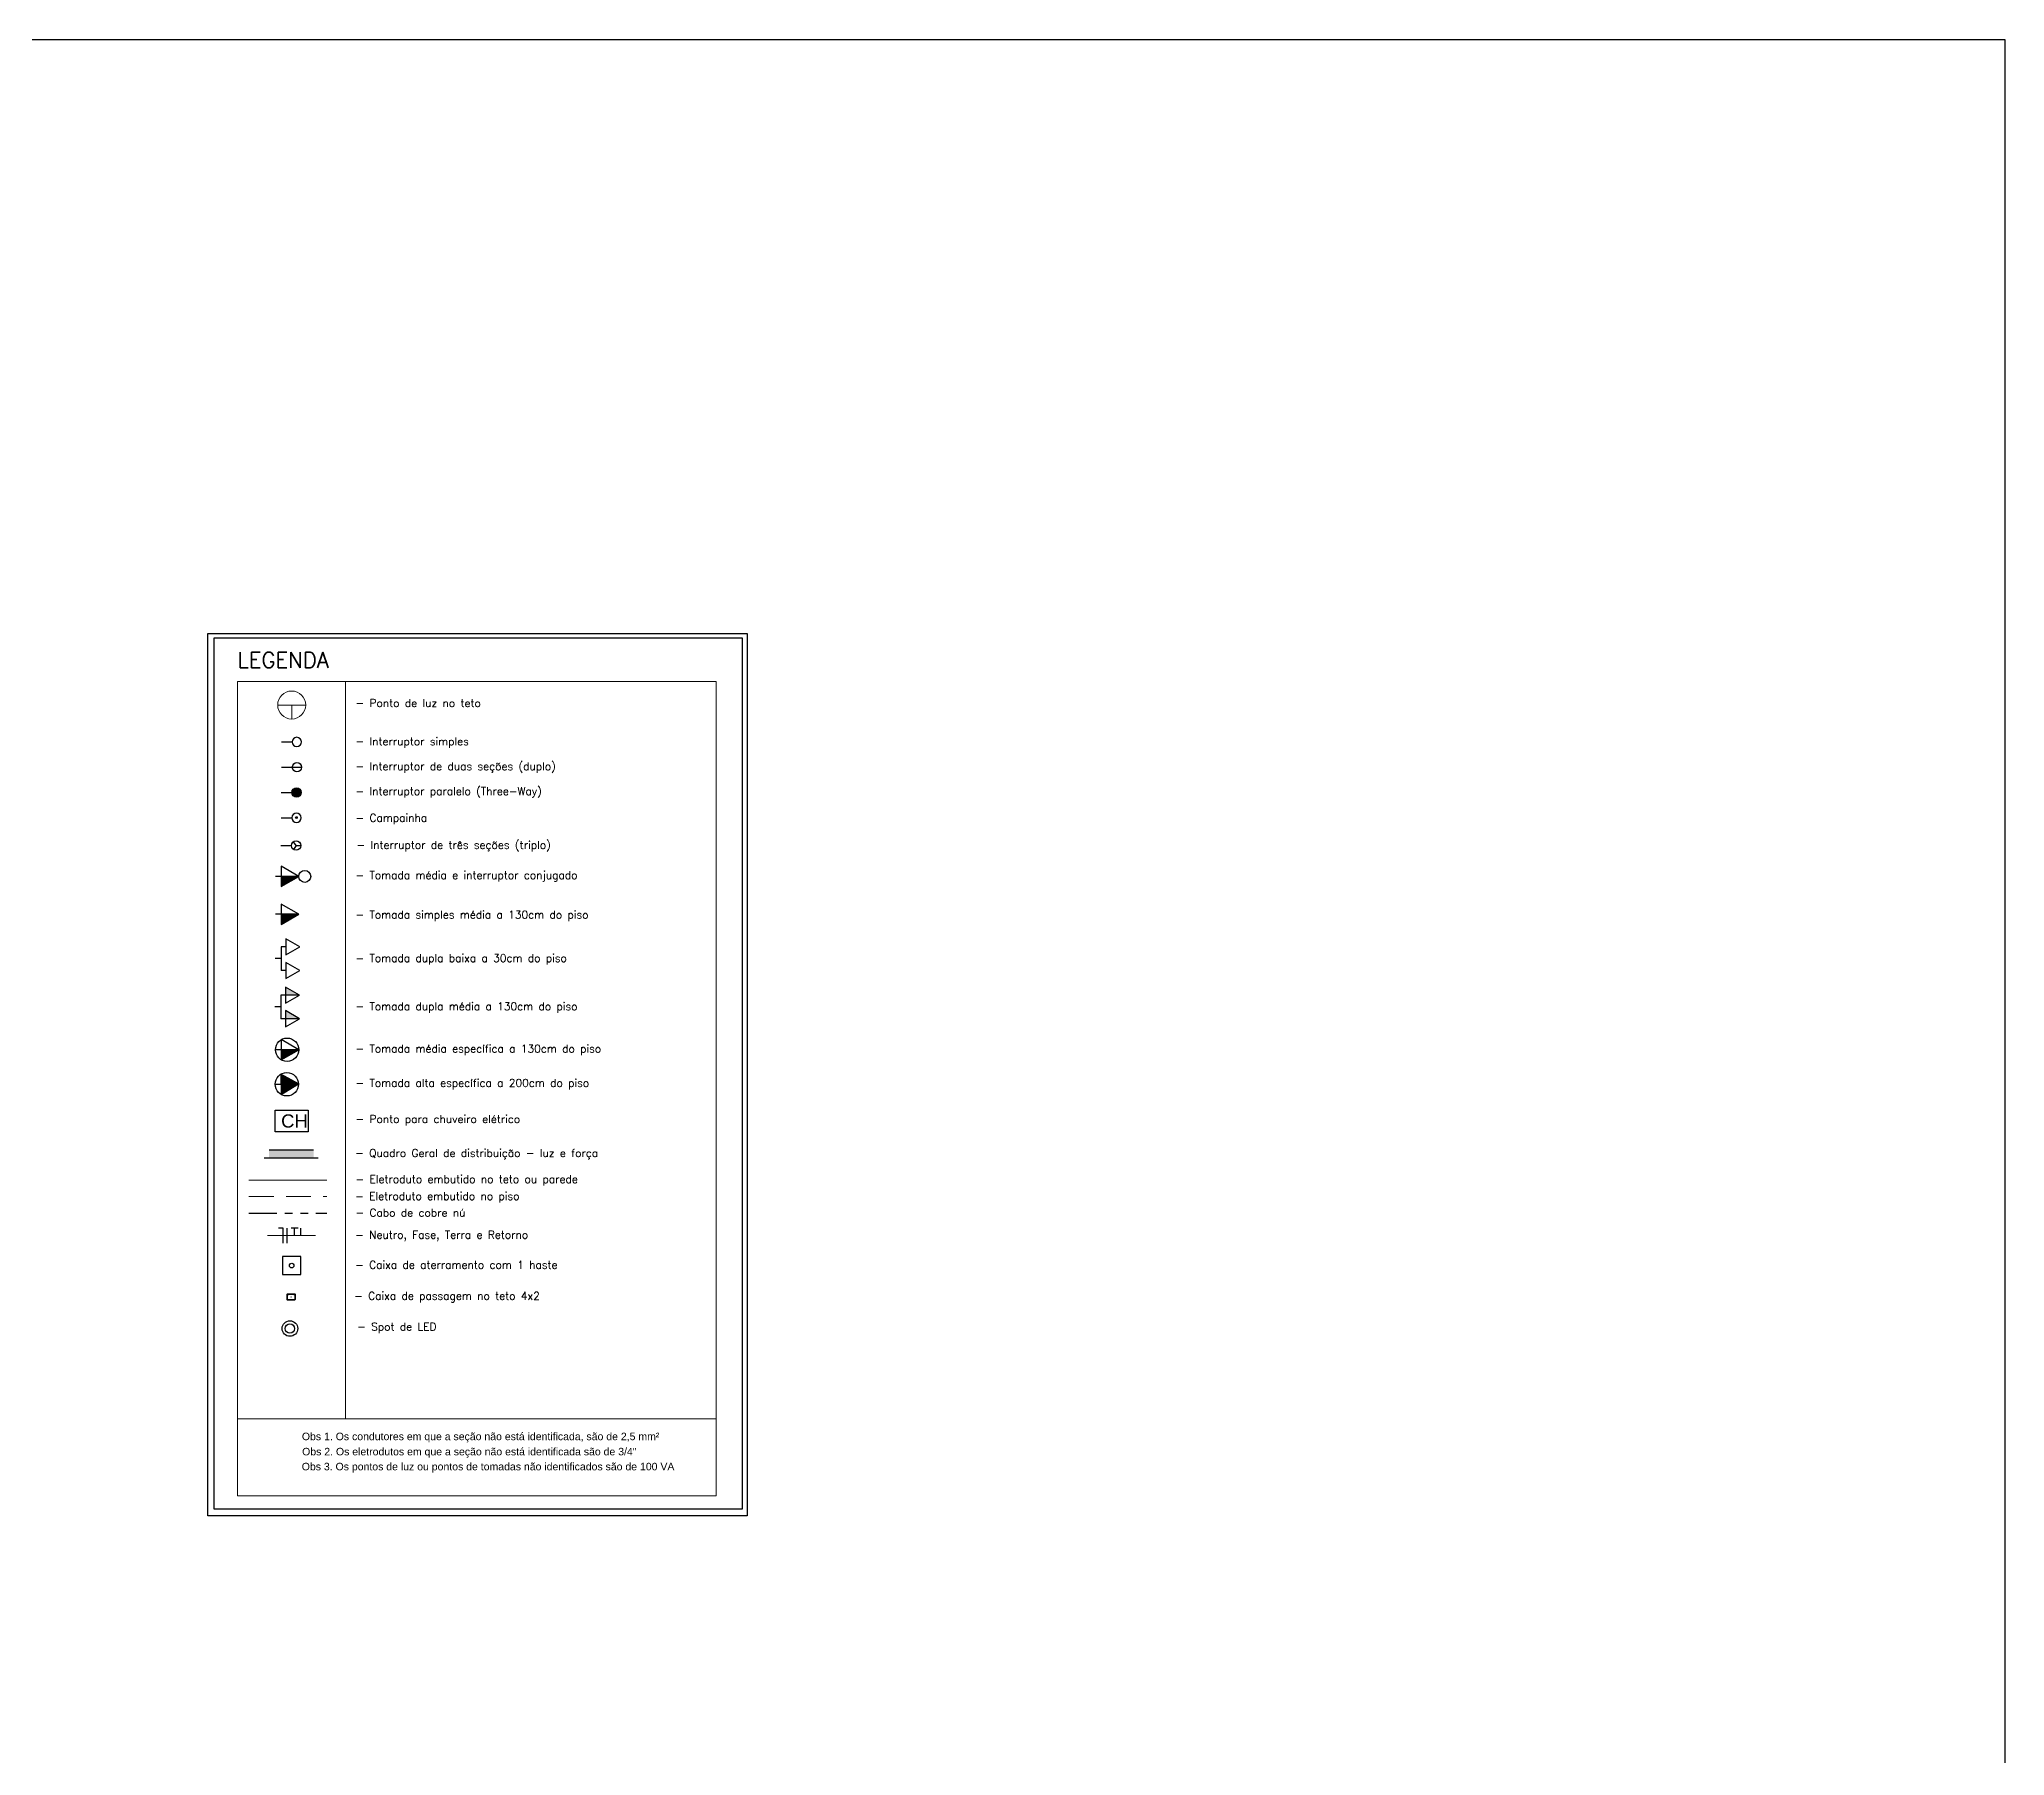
# Model space of a CAD drawing. Header units: millimetres. Extents: x 21 to 236, y 15 to 64.
# Drawn here: x 211.13 to 236.38, y 37.33 to 59.39 of the extents above; entities that cross this region are included whole.
import ezdxf
from ezdxf.enums import TextEntityAlignment as Align

# ---------------------------------------------------------------- set-up
doc = ezdxf.new("R2010")
doc.units = ezdxf.units.MM
for name, pattern in [('ACAD_ISO12W100', [21, 12, -3, 0, -3, 0, -3]), ('DASHED2', [9.525, 6.35, -3.175]), ('ELETRODUTO_TETO', [1000, 1000, 0])]:
    doc.linetypes.add(name, pattern=pattern)
for name, color, linetype in [('C 01 ESPECIFICAÇÕES', 1, 'Continuous'), ('EL - PONTOS DE ILUM', 4, 'Continuous'), ('EL - TOMADAS', 7, 'Continuous'), ('ELETRODUTO', 1, 'Continuous'), ('Iluminação', 7, 'Continuous'), ('LEGENDA_LINHA', 2, 'Continuous'), ('LEGENDA_TEXTO', 4, 'Continuous'), ('LIE-CAIXAS', 3, 'Continuous'), ('LIE-LEGENDA GERAL', 2, 'Continuous'), ('LIE-PTO-LUM', 4, 'Continuous'), ("LIE-TAG'S", 7, 'Continuous'), ('LIE-TXT', 2, 'Continuous'), ('LUMINÁRIAS', 7, 'Continuous'), ('VIEW', 16, 'Continuous')]:
    doc.layers.add(name, color=color, linetype=linetype)
doc.styles.add('ARIAL', font='arial.ttf')
doc.styles.add('ROMANS', font='romans.shx')
doc.styles.get("Standard").update_dxf_attribs({"font": 'arial.ttf'})

# ---------------------------------------------------------------- blocks, each defined once
blk = doc.blocks.new('*U60', base_point=(423.101, 273.899))
at = {"lineweight": 5}
blk.add_circle((423.101, 273.899), 0.1, dxfattribs=at)
blk = doc.blocks.new('interruptor_simples')
at = {"layer": 'EL - TOMADAS'}
blk.add_line((-1003.569, 1386.742), (-1003.569, 1386.879), dxfattribs=at)
blk.add_circle((-1003.569, 1386.939), 0.06, dxfattribs=at)
blk = doc.blocks.new('TUG média')
at = {"layer": 'EL - TOMADAS'}
h = blk.add_hatch(color=256, dxfattribs=at)
h.dxf.hatch_style = 1
h.paths.add_polyline_path([(-996.846, 1391.046), (-996.976, 1391.271), (-996.976, 1391.046)])
blk.add_line((-996.976, 1391.271), (-996.976, 1390.971), dxfattribs=at)
blk.add_lwpolyline([(-996.976, 1391.271), (-997.106, 1391.046), (-996.846, 1391.046)], close=True, dxfattribs=at)
blk = doc.blocks.new('TUG baixa')
at = {"layer": 'EL - TOMADAS'}
blk.add_line((-996.617, 1391.051), (-996.617, 1390.976), dxfattribs=at)
blk.add_lwpolyline([(-996.617, 1391.276), (-996.747, 1391.051), (-996.487, 1391.051)], close=True, dxfattribs=at)
blk = doc.blocks.new('Ponto com 2 tomadas baixa')
at = {"layer": 'EL - TOMADAS'}
for p, q in [((-997.063, 1390.922), (-996.759, 1390.922)), ((-996.911, 1390.922), (-996.911, 1390.847))]:
    blk.add_line(p, q, dxfattribs=at)
at = {"layer": 'EL - TOMADAS', "xscale": 0.8, "yscale": 0.8, "zscale": 0.8}
for p in [(-199.77, 278.141), (-199.466, 278.141)]:
    blk.add_blockref('TUG baixa', p, dxfattribs=at)
blk = doc.blocks.new('tomada_media_dupla')
at = {"layer": 'EL - TOMADAS'}
h = blk.add_hatch(color=256, dxfattribs=at)
h.dxf.hatch_style = 1
h.paths.add_polyline_path([(-991.376, 1386.148), (-991.196, 1386.044), (-991.196, 1386.148)])
h.paths.add_polyline_path([(-991.196, 1385.844), (-991.376, 1385.844), (-991.196, 1385.74)])
for p, q in [((-991.376, 1386.148), (-991.196, 1386.148)), ((-991.136, 1385.844), (-991.136, 1386.148)), ((-991.136, 1385.996), (-991.061, 1385.996)), ((-991.376, 1385.844), (-991.196, 1385.844))]:
    blk.add_line(p, q, dxfattribs=at)
at = {"layer": 'EL - TOMADAS', "xscale": 0.8, "yscale": 0.8, "zscale": 0.8, "rotation": 90}
for p in [(121.645, 2183.442), (121.645, 2183.138)]:
    blk.add_blockref('TUG baixa', p, dxfattribs=at)
blk = doc.blocks.new('TUE média')
at = {"layer": 'EL - TOMADAS'}
h = blk.add_hatch(color=256, dxfattribs=at)
h.dxf.hatch_style = 1
h.paths.add_polyline_path([(-997.939, 1391.03), (-997.939, 1390.9), (-997.714, 1391.03)])
blk.add_line((-997.714, 1391.03), (-998.014, 1391.03), dxfattribs=at)
blk.add_lwpolyline([(-997.714, 1391.03), (-997.939, 1391.16), (-997.939, 1390.9)], close=True, dxfattribs=at)
blk.add_circle((-997.864, 1391.03), 0.15, dxfattribs=at)
blk = doc.blocks.new('TUE alta')
at = {"layer": 'EL - TOMADAS'}
h = blk.add_hatch(color=256, dxfattribs=at)
h.dxf.hatch_style = 1
h.paths.add_polyline_path([(-1002.557, 1390.557), (-1002.687, 1390.332), (-1002.427, 1390.332)])
blk.add_line((-1002.557, 1390.332), (-1002.557, 1390.257), dxfattribs=at)
blk.add_lwpolyline([(-1002.557, 1390.557), (-1002.687, 1390.332), (-1002.427, 1390.332)], close=True, dxfattribs=at)
blk.add_circle((-1002.557, 1390.407), 0.15, dxfattribs=at)
blk = doc.blocks.new('monofásico')
at = {"color": 4}
for p, q in [((-0.05, 0.095), (-0.113, 0.095)), ((-0.05, -0.095), (-0.05, 0.095))]:
    blk.add_line(p, q, dxfattribs=at)
at = {"color": 1}
blk.add_line((0, -0.095), (0, 0.095), dxfattribs=at)
at = {"color": 3, "linetype": 'Continuous'}
for p, q in [((0.141, 0.095), (0.05, 0.095)), ((0.096, 0), (0.096, 0.095))]:
    blk.add_line(p, q, dxfattribs=at)
blk = doc.blocks.new('iluminação R')
at = {"linetype": 'Continuous'}
blk.add_line((0.176, 0), (0.176, 0.095), dxfattribs=at)
at = {"layer": 'LIE-PTO-LUM'}
blk.add_blockref('monofásico', (0, 0), dxfattribs=at)
blk = doc.blocks.new('*U52')
blk.add_blockref('iluminação R', (0, 0))
blk = doc.blocks.new('*U55')
at = {"layer": 'LIE-CAIXAS', "color": 3}
for p, q in [((2972.269, 1435.834), (2972.269, 1435.801)), ((2972.332, 1435.84), (2972.274, 1435.84)), ((2972.274, 1435.796), (2972.332, 1435.796)), ((2972.337, 1435.801), (2972.337, 1435.834))]:
    blk.add_line(p, q, dxfattribs=at)
blk.add_lwpolyline([(2972.341, 1435.801), (2972.341, 1435.834, 0.414214), (2972.332, 1435.843), (2972.274, 1435.843, 0.414214), (2972.266, 1435.834), (2972.266, 1435.801, 0.414214), (2972.274, 1435.793), (2972.332, 1435.793, 0.414214)], format="xyb", close=True, dxfattribs=at)
for centre in [(2972.274, 1435.834), (2972.274, 1435.801), (2972.303, 1435.818), (2972.332, 1435.834), (2972.332, 1435.801)]:
    blk.add_circle(centre, 0.0005, dxfattribs=at)
for centre, start, end in [((2972.274, 1435.834), 90, 180), ((2972.274, 1435.802), 180, 270), ((2972.332, 1435.834), 360, 90), ((2972.332, 1435.802), 270, 0)]:
    blk.add_arc(centre, 0.0058, start, end, dxfattribs=at)

msp = doc.modelspace()

# ---------------------------------------------------------------- hatches: boundary and pattern name
at = {"layer": 'C 01 ESPECIFICAÇÕES', "true_color": 0x999b37}
h = msp.add_hatch(color=55, dxfattribs=at)
h.dxf.hatch_style = 1
h.paths.add_polyline_path([(214.078, 45.113), (214.078, 45.013), (214.651, 45.013), (214.651, 45.113)])
at = {"layer": 'Iluminação'}
h = msp.add_hatch(color=256, dxfattribs=at)
h.dxf.hatch_style = 1
h.paths.add_polyline_path([(214.371, 49.711, 1), (214.491, 49.711, 1)])

# ---------------------------------------------------------------- linework, layer by layer
at = {"lineweight": 5}
for p, q in [((214.189, 50.835), (214.549, 50.835)), ((214.369, 50.835), (214.369, 50.655))]:
    msp.add_line(p, q, dxfattribs=at)
for points in [[(213.292, 51.753), (220.221, 51.753), (220.221, 40.413), (213.292, 40.413)], [(213.372, 51.699), (220.157, 51.699), (220.157, 40.501), (213.372, 40.501)]]:
    msp.add_lwpolyline(points, close=True)
at = {"layer": 'C 01 ESPECIFICAÇÕES', "color": 2}
for p, q in [((214.016, 45.013), (214.708, 45.013)), ((214.651, 45.113), (214.078, 45.113))]:
    msp.add_line(p, q, dxfattribs=at)
at = {"layer": 'EL - PONTOS DE ILUM'}
for radius in [0.1, 0.06]:
    msp.add_circle((214.346, 42.821), radius, dxfattribs=at)
at = {"layer": 'EL - TOMADAS'}
msp.add_line((214.228, 49.029), (214.365, 49.029), dxfattribs=at)
at = {"layer": 'EL - TOMADAS', "color": 0}
for q in [(214.391, 49.078), (214.391, 48.98), (214.485, 49.029)]:
    msp.add_line((214.425, 49.029), q, dxfattribs=at)
at = {"layer": 'EL - TOMADAS'}
msp.add_circle((214.425, 49.029), 0.06, dxfattribs=at)
at = {"layer": 'ELETRODUTO', "linetype": 'ELETRODUTO_TETO', "lineweight": 5}
msp.add_line((213.82, 44.726), (214.82, 44.726), dxfattribs=at)
at = {"layer": 'Iluminação'}
for p, q in [((214.377, 50.036), (214.497, 50.036)), ((214.234, 49.711), (214.371, 49.711))]:
    msp.add_line(p, q, dxfattribs=at)
msp.add_lwpolyline([(214.156, 45.629), (214.581, 45.629), (214.581, 45.349), (214.156, 45.349)], close=True, dxfattribs=at)
for centre, radius in [((214.431, 49.711), 0.06), ((214.536, 48.632), 0.077)]:
    msp.add_circle(centre, radius, dxfattribs=at)
at = {"layer": 'Iluminação', "color": 7}
msp.add_circle((214.43, 49.388), 0.011, dxfattribs=at)
at = {"layer": 'LEGENDA_LINHA', "linetype": 'Continuous', "lineweight": 5}
for p, q in [((213.672, 51.139), (213.672, 42.647)), ((213.672, 51.139), (219.825, 51.139)), ((215.062, 51.139), (215.062, 41.659)), ((219.825, 51.139), (219.825, 43.229)), ((214.058, 44.015), (214.673, 44.015)), ((213.672, 40.672), (213.672, 42.647)), ((219.825, 42.647), (219.825, 40.672)), ((219.825, 40.672), (213.672, 40.672))]:
    msp.add_line(p, q, dxfattribs=at)
for points in [[(219.825, 43.229), (219.825, 42.647)], [(213.672, 41.659), (219.825, 41.659)]]:
    msp.add_lwpolyline(points, dxfattribs=at)
at = {"layer": 'LIE-LEGENDA GERAL', "color": 52, "linetype": 'DASHED2', "lineweight": 5, "ltscale": 0.05, "true_color": 0xc8c92d}
msp.add_line((213.82, 44.516), (214.82, 44.516), dxfattribs=at)
at = {"layer": 'LIE-LEGENDA GERAL', "color": 2, "linetype": 'ACAD_ISO12W100', "ltscale": 0.03}
msp.add_line((213.82, 44.306), (214.82, 44.306), dxfattribs=at)
at = {"layer": 'LIE-LEGENDA GERAL', "color": 4}
msp.add_lwpolyline([(214.485, 43.746), (214.252, 43.746), (214.252, 43.514), (214.485, 43.514)], close=True, dxfattribs=at)
msp.add_circle((214.369, 43.63), 0.0291, dxfattribs=at)
at = {"layer": 'VIEW', "linetype": 'ELETRODUTO_TETO'}
msp.add_lwpolyline([(181.813, 59.391), (236.384, 59.391), (236.384, 15.27), (181.813, 15.27)], close=True, dxfattribs=at)

# ---------------------------------------------------------------- block references
at = {"layer": 'Iluminação', "xscale": -1}
for p, rotation in [((-1172.505, 1053.929), 270), ((-1173.152, 1052.065), 270.0367583246928)]:
    msp.add_blockref('interruptor_simples', p, dxfattribs=dict(at, rotation=rotation))
at = {"layer": 'Iluminação'}
for name, p, rotation in [('interruptor_simples', (-1172.502, -953.533), 270), ('TUG média', (-1176.812, -948.344), 270), ('TUG média', (-1176.812, -948.831), 270), ('Ponto com 2 tomadas baixa', (-1176.689, -949.336), 270), ('tomada_media_dupla', (-776.907, 1432.951), 180), ('TUE alta', (-1147.27, -995.414), 271.6162471944235)]:
    msp.add_blockref(name, p, dxfattribs=dict(at, rotation=rotation))
msp.add_blockref('TUE média', (1212.174, -1344.625), dxfattribs=at)
at = {"layer": 'LIE-CAIXAS', "xscale": 1.5, "yscale": 1.5, "zscale": 1.5, "rotation": 180}
msp.add_blockref('*U55', (4672.816, 2196.954), dxfattribs=at)
at = {"layer": "LIE-TAG'S"}
msp.add_blockref('*U52', (214.311, 44.015), dxfattribs=at)
at = {"layer": 'LUMINÁRIAS', "lineweight": 5, "xscale": 1.801265050675546, "yscale": 1.801265050675546, "zscale": 1.801265050675546}
msp.add_blockref('*U60', (214.369, 50.835), dxfattribs=at)

# ---------------------------------------------------------------- texts
at = {"layer": 'Iluminação'}
msp.add_text('CH', height=0.1698, dxfattribs=at).set_placement((214.233, 45.404))
at = {"layer": 'LEGENDA_TEXTO', "lineweight": 5, "style": 'ROMANS'}
msp.add_text('LEGENDA', height=0.2, dxfattribs=at).set_placement((213.672, 51.314))
for s, p in [('- Ponto de luz no teto', (215.187, 50.86)), ('- Interruptor simples', (215.187, 50.368)), ('- Interruptor de duas seções (duplo)', (215.187, 50.048)), ('- Interruptor paralelo (Three-Way)', (215.189, 49.728)), ('- Campainha', (215.187, 49.385)), ('- Interruptor de três seções (triplo)', (215.203, 49.037)), ('- Tomada média e interruptor conjugado', (215.187, 48.648)), ('- Tomada simples média a 130cm do piso', (215.187, 48.141)), ('- Tomada dupla baixa a 30cm do piso', (215.187, 47.582)), ('- Tomada dupla média a 130cm do piso', (215.187, 46.963)), ('- Tomada média específica a 130cm do piso', (215.187, 46.419)), ('- Tomada alta específica a 200cm do piso', (215.187, 45.978)), ('- Ponto para chuveiro elétrico', (215.187, 45.513)), ('- Quadro Geral de distribuição - luz e força', (215.183, 45.076)), ('- Eletroduto embutido no teto ou parede', (215.187, 44.741)), ('- Eletroduto embutido no piso', (215.183, 44.523)), ('- Cabo de cobre nú', (215.187, 44.309)), ('- Neutro, Fase, Terra e Retorno', (215.183, 44.026)), ('- Caixa de aterramento com 1 haste ', (215.183, 43.64)), ('- Caixa de passagem no teto 4x2', (215.172, 43.241)), ('- Spot de LED', (215.209, 42.845))]:
    msp.add_text(s, height=0.1, dxfattribs=at).set_placement(p, align=Align.MIDDLE_LEFT)
at = {"layer": 'LIE-TXT', "style": 'ARIAL'}
for s, p in [('Obs 1. Os condutores em que a seção não está identificada, são de 2,5 mm²', (214.5, 41.386)), ('Obs 2. Os eletrodutos em que a seção não está identificada são de 3/4"', (214.503, 41.191)), ('Obs 3. Os pontos de luz ou pontos de tomadas não identificados são de 100 VA', (214.498, 40.999))]:
    msp.add_text(s, height=0.09652, dxfattribs=at).set_placement(p)

doc.saveas('drawing.dxf')
